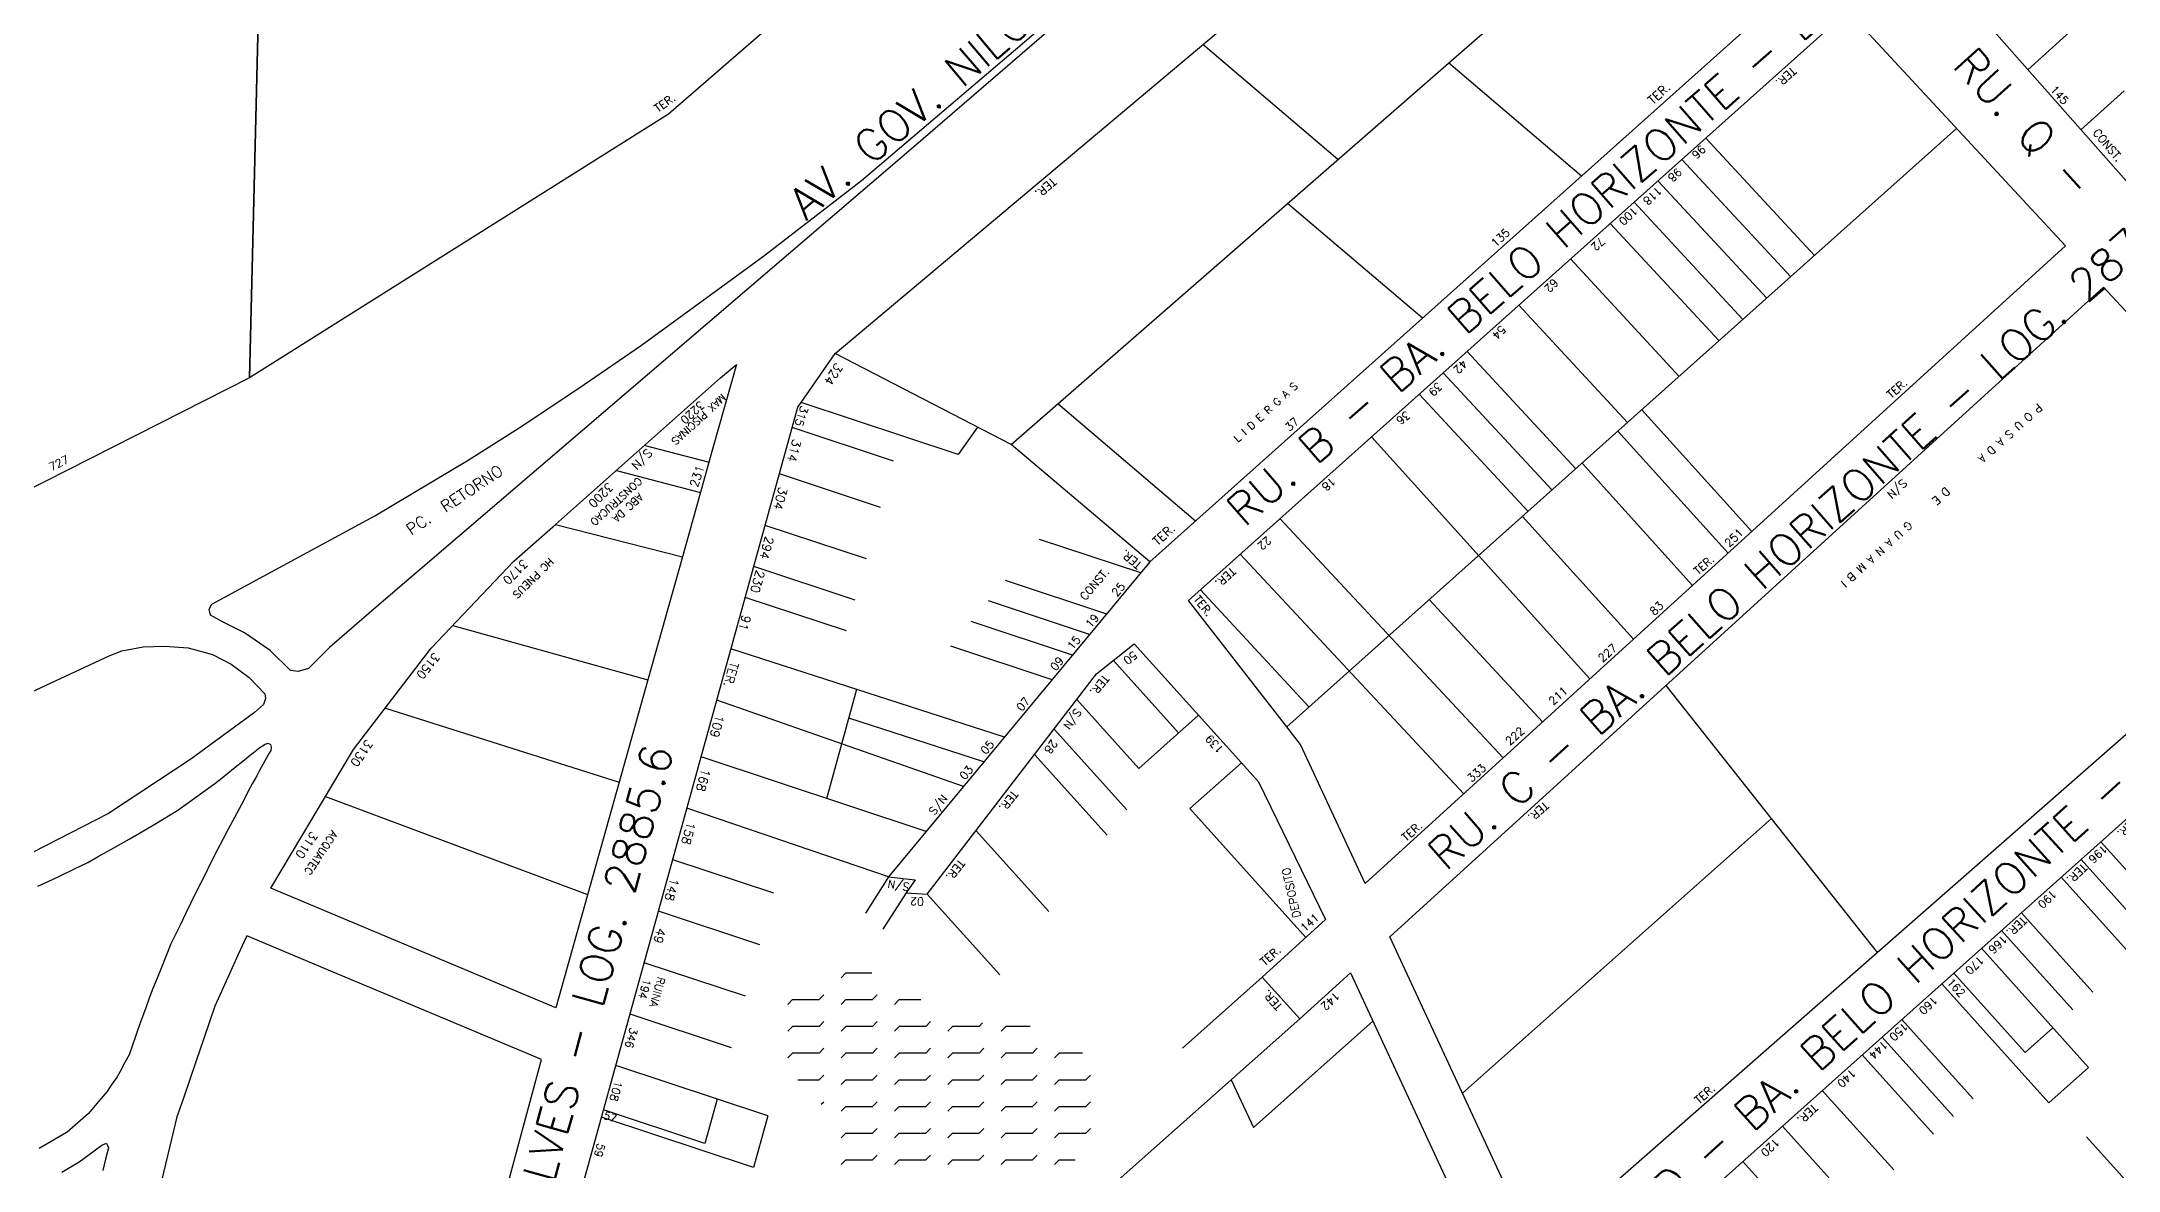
# Model space of a CAD drawing. Extents: x 714896 to 749292, y 8417558 to 8447149.
# Drawn here: x 741279.3 to 741668.5, y 8428013 to 8428224.5 of the extents above; entities that cross this region are included whole.
import ezdxf

# ---------------------------------------------------------------- set-up
doc = ezdxf.new("R2010")
doc.units = 0
doc.header["$MEASUREMENT"] = 0
for name, color, linetype in [('LOTE', 7, 'CONTINUOUS'), ('NUM-PORTA', 7, 'CONTINUOUS'), ('QUADRA', 6, 'CONTINUOUS'), ('REFERENCIA', 7, 'CONTINUOUS'), ('TEXTO', 7, 'CONTINUOUS'), ('TEXTODERUA', 3, 'CONTINUOUS')]:
    doc.layers.add(name, color=color, linetype=linetype)
doc.styles.add('ROMANS', font='ROMANS.SHX', dxfattribs={"height": 1.5})

msp = doc.modelspace()

# ---------------------------------------------------------------- hatches: boundary and pattern name
at = {"layer": 'REFERENCIA'}
h = msp.add_hatch(dxfattribs=at)
h.set_pattern_fill('FLEX', color=120, scale=20, style=0)
edge = h.paths.add_edge_path()
edge.add_spline(control_points=[(741478.63, 8428017.63), (741478.92, 8428022), (741479.51, 8428030.84), (741467.15, 8428042.36), (741449.2, 8428038.24), (741436.98, 8428052.92), (741417.77, 8428048.87), (741416.4, 8428031.2), (741436.38, 8428019.63), (741411.27, 8428001.87), (741400.83, 8427980.99), (741398.81, 8427957.6), (741390.22, 8427935.82), (741403.46, 8427916.13), (741424.87, 8427921.19), (741430.21, 8427946.65), (741455.04, 8427951.85), (741482.44, 8427966.34), (741467.3, 8427985.19), (741455.07, 8428006.92), (741471.02, 8428014.17), (741478.63, 8428017.63)], knot_values=[0, 0, 0, 0, 12.650617, 25.524357, 43.91651, 61.142529, 76.791258, 89.306911, 104.490767, 129.449648, 151.564574, 179.187198, 197.641892, 220.213699, 232.45764, 254.665076, 285.381719, 307.958824, 324.230774, 347.410313, 368.54614, 368.54614, 368.54614, 368.54614], degree=3, periodic=0)
h.paths.add_polyline_path([(741426.6, 8427982.43), (741444.27, 8427982.43), (741444.27, 8427985.43), (741426.6, 8427985.43)], flags=24)

# ---------------------------------------------------------------- linework, layer by layer
at = {"layer": 'LOTE', "color": 7}
for p, q in [((741651.51, 8428219.17, 539.04), (741660.76, 8428227.51, 540.2)), ((741661.46, 8428207.92, 539.04), (741669.57, 8428215.26, 540.59)), ((741438, 8428068), (741433.66, 8428061.2)), ((741441.28, 8428065.02), (741436.94, 8428058.22))]:
    msp.add_line(p, q, dxfattribs=at)
at = {"layer": 'LOTE'}
for points in [[(741461, 8428149), (741573.17, 8428246.82)], [(741522.2, 8428202.37), (741496.91, 8428223.89)], [(741567.89, 8428199.27), (741542.97, 8428220.48)], [(741638.17, 8428208.16), (741512.64, 8428096.09)], [(741611.56, 8428184.39), (741591.16, 8428206.39)], [(741607.09, 8428180.4), (741586.69, 8428202.39)], [(741602.61, 8428176.4), (741582.21, 8428198.39)], [(741538.06, 8428172.62), (741512.77, 8428194.15)], [(741598.14, 8428172.4), (741577.74, 8428194.4)], [(741593.67, 8428168.4), (741573.27, 8428190.4)], [(741586.21, 8428161.74), (741565.81, 8428183.74)], [(741576.51, 8428153.08), (741556.11, 8428175.07)], [(741487, 8428127), (741461, 8428149), (741428, 8428166)], [(741566.82, 8428144.42), (741546.42, 8428166.41)], [(741562.35, 8428140.42), (741541.95, 8428162.42)], [(741451.07, 8428147.13), (741421.61, 8428156.88)], [(741495.56, 8428134.64), (741469.74, 8428156.62)], [(741557.87, 8428136.42), (741537.47, 8428158.42)], [(741438.92, 8428145.87), (741419.94, 8428152.15)], [(741454.67, 8428152.26), (741451.07, 8428147.13)], [(741569.47, 8428105.08), (741528.52, 8428150.42)], [(741436.53, 8428137.19), (741417.54, 8428143.48)], [(741433.86, 8428127.56), (741414.87, 8428133.84)], [(741553.2, 8428090.27), (741511.37, 8428135.1)], [(741485.28, 8428124.93), (741466.29, 8428131.21)], [(741545.81, 8428083.54), (741503.91, 8428128.44)], [(741431.73, 8428119.85), (741412.74, 8428126.13)], [(741478.89, 8428117.23), (741459.9, 8428123.52)], [(741516.86, 8428099.78), (741496.46, 8428121.77)], [(741430.13, 8428114.06), (741411.14, 8428120.35)], [(741475.7, 8428113.39), (741456.71, 8428119.67)], [(741472.5, 8428109.54), (741453.51, 8428115.83)], [(741459.72, 8428094.16), (741408.48, 8428110.71)], [(741468.67, 8428104.93), (741449.68, 8428111.21)], [(741452.06, 8428084.92), (741405.81, 8428101.07)], [(741432.02, 8428103.1), (741426.36, 8428082.63)], [(741623.38, 8428053.85), (741583.72, 8428103.85)], [(741455.89, 8428089.54), (741430.54, 8428097.73)], [(741496.11, 8428098.27), (741484.91, 8428088.32)], [(741445.03, 8428076.46), (741402.88, 8428090.47)], [(741504.13, 8428089.35), (741494.49, 8428080.79)], [(741438, 8428068), (741400.22, 8428080.83)], [(741516.22, 8428056.62), (741494.49, 8428080.79)], [(741545.57, 8428027.47), (741603.5, 8428078.92)], [(741416.54, 8428064.91), (741397.55, 8428071.19)], [(741413.88, 8428055.27), (741394.89, 8428061.55)], [(741411.21, 8428045.63), (741392.23, 8428051.91)], [(741408.55, 8428035.99), (741389.56, 8428042.28)], [(741469.32, 8428000.74), (741515.12, 8428041.42)], [(741506.39, 8428021.06), (741528.78, 8428040.94)], [(741415.38, 8428023.21), (741386.9, 8428032.64)], [(741403.59, 8428018.06), (741384.6, 8428024.35)], [(741405.88, 8428026.35), (741403.59, 8428018.06)], [(741415.38, 8428023.21), (741412.71, 8428013.57)], [(741412.71, 8428013.57), (741384.23, 8428023)]]:
    msp.add_lwpolyline(points, dxfattribs=at)
at = {"layer": 'LOTE', "elevation": 541.3}
for points in [[(741599.8, 8428132.68), (741579.18, 8428155.5)], [(741595.36, 8428128.64), (741574.71, 8428151.51)], [(741588.7, 8428122.58), (741567.99, 8428145.51)], [(741577.61, 8428112.49), (741556.8, 8428135.52)], [(741560.6, 8428097.01), (741539.34, 8428119.93)], [(741492.37, 8428094.96), (741480.16, 8428108.53)], [(741484.91, 8428088.32), (741473.32, 8428101.21)], [(741482.65, 8428080.54), (741469.05, 8428095.66)], [(741478.99, 8428075.78), (741465.39, 8428090.91)], [(741468.02, 8428061.52), (741454.41, 8428076.64)], [(741458.87, 8428049.63), (741445.27, 8428064.75)], [(741493.1, 8428035.91), (741508.06, 8428049.19)]]:
    msp.add_lwpolyline(points, dxfattribs=at)
at = {"layer": 'LOTE', "color": 7}
for points in [[(741392.16, 8428148.88), (741404.36, 8428145.7)], [(741387.02, 8428144.12), (741402.76, 8428140.02)], [(741375.6, 8428133.99), (741399.37, 8428127.92)], [(741356.34, 8428115.1), (741392.9, 8428104.89)], [(741343.71, 8428099.62), (741387.53, 8428085.74)], [(741332.5, 8428083.05), (741381.61, 8428064.66)]]:
    msp.add_lwpolyline(points, dxfattribs=at)
at = {"layer": 'LOTE', "color": 7, "linetype": 'CONTINUOUS', "flags": 128}
for points in [[(741678.62, 8428059.71), (741665.24, 8428074.58)], [(741674.89, 8428056.39), (741661.51, 8428071.26)], [(741671.16, 8428053.06), (741657.78, 8428067.93)], [(741663.7, 8428046.4), (741650.32, 8428061.27)], [(741662.92, 8428032.31), (741642.86, 8428054.61)], [(741659.97, 8428043.07), (741646.59, 8428057.94)], [(741655.46, 8428025.65), (741635.4, 8428047.95)], [(741651.01, 8428035.08), (741637.64, 8428049.95)], [(741641.31, 8428026.43), (741627.94, 8428041.3)], [(741651.01, 8428035.08), (741656.23, 8428039.74)], [(741637.58, 8428023.1), (741624.21, 8428037.97)], [(741633.85, 8428019.77), (741620.48, 8428034.64)], [(741655.46, 8428025.65), (741662.92, 8428032.31)], [(741626.39, 8428013.11), (741613.01, 8428027.98)], [(741618.93, 8428006.45), (741605.55, 8428021.32)], [(741675.87, 8428004.45), (741662.5, 8428019.32)], [(741618.15, 8427992.36), (741598.09, 8428014.66)]]:
    msp.add_lwpolyline(points, dxfattribs=at)
at = {"layer": 'LOTE', "flags": 128}
msp.add_lwpolyline([(741502.25, 8428029.95), (741506.39, 8428021.06)], dxfattribs=at)
at = {"layer": 'QUADRA', "color": 6, "linetype": 'CONTINUOUS', "elevation": 540.75}
for points in [[(741588.57, 8428382.19), (741559.04, 8428355.21), (741526.55, 8428325.54), (741470.45, 8428274.31), (741445.75, 8428253.4), (741418.29, 8428229.56), (741396.78, 8428210.89), (741318.21, 8428161.48), (741321.01, 8428274.26), (741239.92, 8428270.18), (741256.44, 8428298.25), (741298.44, 8428372.61), (741406.21, 8428469.61), (741489.52, 8428544.64), (741567.75, 8428416.34), (741588.57, 8428382.19)], [(741318.21, 8428161.48), (741245.76, 8428124.77), (741118.92, 8428092.23), (741062.68, 8428082.59), (741058.86, 8428141.45), (741116.79, 8428145.06), (741116.32, 8428156.77), (741058.11, 8428153.15), (741054.22, 8428213.02), (741113.91, 8428216.74), (741113.43, 8428228.73), (741053.44, 8428225), (741049.53, 8428285.36), (741169.3, 8428292.82), (741171.52, 8428258.56), (741183.41, 8428260.58), (741181.27, 8428293.57), (741256.44, 8428298.25), (741239.92, 8428270.18), (741321.01, 8428274.26), (741318.21, 8428161.48)]]:
    msp.add_lwpolyline(points, close=True, dxfattribs=at)
at = {"layer": 'QUADRA', "color": 6}
for points in [[(741644.26, 8428227.38), (741631.89, 8428241.46), (741651.94, 8428259.05), (741675.56, 8428280.04), (741710.95, 8428311.06), (741750.57, 8428345.98), (741765.43, 8428359.22), (741787.8, 8428334.33), (741805.55, 8428314.49), (741781.1, 8428292.95), (741741, 8428257.49), (741703.38, 8428224.24), (741682.05, 8428205.21), (741671.8, 8428196.22), (741644.26, 8428227.38)], [(741329.3, 8428107.02), (741327.36, 8428106.49), (741325.92, 8428106.64), (741322.1, 8428110.4), (741317.3, 8428113.71), (741313.17, 8428115.77), (741310.96, 8428116.99), (741310.67, 8428118.14), (741311.19, 8428119.07), (741341.75, 8428135.61), (741359.22, 8428146.03), (741368.8, 8428152.09), (741379.98, 8428159.54), (741391.69, 8428167.62), (741414.6, 8428184.29), (741432.94, 8428198.41), (741504.88, 8428259.68), (741505.37, 8428259.76), (741505.72, 8428259.36), (741505.62, 8428258.92), (741442.71, 8428204.71), (741341.63, 8428118.22), (741333.22, 8428110.93), (741329.3, 8428107.02)], [(741409.49, 8428163.99), (741405.03, 8428148.1), (741399.37, 8428127.92), (741392.9, 8428104.89), (741387.53, 8428085.74), (741375.66, 8428043.48), (741322.24, 8428065.88), (741337.75, 8428091.83), (741352.27, 8428110.83), (741367.8, 8428127.1), (741375.6, 8428133.99), (741406.49, 8428161.5), (741409.49, 8428163.99)], [(741757.48, 8428078.21), (741581.66, 8427919.29), (741565.18, 8427985.29), (741718.22, 8428121.86), (741757.48, 8428078.21)]]:
    msp.add_lwpolyline(points, close=True, dxfattribs=at)
at = {"layer": 'QUADRA'}
for points in [[(741340, 8427863), (741421, 8428156), (741421.61, 8428156.88), (741428, 8428166), (741564.22, 8428280.45)], [(741612.63, 8428239.25), (741487, 8428127), (741438, 8428068), (741443.02, 8428067.44), (741441.28, 8428065.02), (741445.27, 8428064.75), (741477, 8428106), (741484.07, 8428111.65), (741504.13, 8428089.35), (741507.34, 8428085.78), (741519.92, 8428059.99), (741508.06, 8428049.19), (741515.12, 8428041.42), (741524.56, 8428050.01), (741551.9, 8427991.21)]]:
    msp.add_lwpolyline(points, dxfattribs=at)
for points in [[(741658.57, 8428186.17), (741527.32, 8428066.72), (741515.22, 8428092.78), (741512.64, 8428096.09), (741494.22, 8428119.78), (741617.77, 8428230.16), (741658.57, 8428186.17)], [(741559.38, 8427997.76), (741531.96, 8428056.74), (741665.71, 8428178.47), (741710.49, 8428130.19)]]:
    msp.add_lwpolyline(points, close=True, dxfattribs=at)
at = {"layer": 'QUADRA', "color": 6, "linetype": 'CONTINUOUS'}
msp.add_lwpolyline([(741272.9, 8428100.51), (741291.91, 8428109.42), (741294.31, 8428110.32), (741298.31, 8428111.1), (741302.37, 8428111.18), (741306.75, 8428110.89), (741311.33, 8428109.66), (741314.83, 8428107.82), (741318.16, 8428105.36), (741321.09, 8428102.3), (741321.23, 8428101.41), (741320.88, 8428100.3), (741319.17, 8428098.81), (741307.27, 8428090.02), (741291.79, 8428079.89), (741291.79, 8428079.89), (741277.67, 8428072.62)], dxfattribs=at)
at = {"layer": 'QUADRA', "color": 6}
for points in [[(741278.59, 8428066.26), (741281.31, 8428067.5), (741282.78, 8428068.21), (741285.29, 8428069.42), (741287.94, 8428070.7), (741289.9, 8428071.79), (741292.83, 8428073.43), (741295.71, 8428075.04), (741298.38, 8428076.64), (741300.48, 8428077.89), (741304.78, 8428080.5), (741308.34, 8428083.05), (741311.72, 8428085.47), (741313.11, 8428086.53), (741315.24, 8428088.27), (741317.28, 8428089.93), (741318.13, 8428090.61), (741318.91, 8428091.23), (741318.91, 8428091.23), (741319.57, 8428091.75), (741320, 8428092.09), (741321.15, 8428092.88), (741321.75, 8428093.04), (741322.18, 8428092.8), (741322.29, 8428092.31), (741322.23, 8428091.69), (741321.95, 8428091.19), (741321.13, 8428089.7), (741320.08, 8428087.78), (741319.59, 8428086.89), (741318.76, 8428085.39), (741318.02, 8428084.04), (741317.28, 8428082.64), (741316.65, 8428081.45), (741315.79, 8428079.83), (741314.24, 8428076.9), (741313.28, 8428075.09), (741312.14, 8428072.89), (741310.94, 8428070.53), (741309.84, 8428068.33), (741308.32, 8428065.33), (741307.19, 8428063), (741306.32, 8428061.21), (741305.22, 8428058.93), (741304.38, 8428057.19), (741303.52, 8428055.42), (741302.58, 8428053.08), (741301.75, 8428051.03), (741300.93, 8428049.01), (741300.15, 8428047.07), (741299.46, 8428045.3), (741298.72, 8428043.25), (741297.89, 8428040.95), (741297.28, 8428039.22), (741296.82, 8428037.93), (741295.67, 8428034.67), (741294.9, 8428033.25), (741293.98, 8428031.55), (741293.41, 8428030.56), (741292.33, 8428028.95), (741291.55, 8428027.79), (741289.97, 8428025.92), (741288.05, 8428023.66), (741284.08, 8428020.16), (741278.8, 8428017.1)], [(741365.22, 8428005.03), (741369.59, 8428021.32), (741372.94, 8428033.78), (741354.67, 8428041.44), (741333.51, 8428050.31), (741317.72, 8428056.94), (741316.08, 8428053.31), (741314.52, 8428049.85), (741311.77, 8428043.76), (741309.7, 8428037.73), (741308.25, 8428033.52), (741305.78, 8428026.35), (741304.63, 8428023.02), (741303.24, 8428017.28), (741301.72, 8428011.03)], [(741283.06, 8428012.67), (741286.31, 8428014.64), (741288.17, 8428015.97), (741290.59, 8428017.71), (741291.43, 8428018.11), (741291.79, 8428017.23), (741291.56, 8428016.28), (741291.27, 8428015.13), (741290.74, 8428012.99)]]:
    msp.add_lwpolyline(points, dxfattribs=at)

# ---------------------------------------------------------------- texts
at = {"layer": 'NUM-PORTA', "color": 7, "style": 'ROMANS'}
for s, height, rotation, p in [('145', 1.521, 312.1126, (741655.58, 8428215.4)), ('96', 1.497, 223.0912, (741590.28, 8428205.19, -538.92)), ('98', 1.497, 223.0912, (741585.81, 8428200.89, -538.92)), ('118', 1.497, 223.0919, (741582.09, 8428197.41)), ('100', 1.497, 223.0919, (741577.56, 8428193.62)), ('135', 1.497, 43.0919, (741551.79, 8428185.86)), ('72', 1.497, 223.0919, (741571.42, 8428187.95)), ('62', 1.497, 225.8183, (741562.6, 8428180.2)), ('54', 1.497, 225.8183, (741552.78, 8428171.42)), ('324', 1.662, 237.4953, (741428.15, 8428164.43)), ('42', 1.497, 225.8183, (741545.57, 8428164.99)), ('39', 1.497, 225.8183, (741540.87, 8428160.76)), ('3220', 1.5, 222.448, (741402.65, 8428157.25)), ('315', 1.5, 251.866, (741421.59, 8428156.36)), ('37', 1.497, 43.0919, (741513.17, 8428151.35)), ('36', 1.497, 219.4851, (741534.99, 8428155.36)), ('S/N', 1.6, 225.5929, (741392.76, 8428148.38)), ('314', 1.664, 255.0229, (741420.07, 8428150.12)), ('727', 1.5, 25.6878, (741281.1, 8428144, 540.75)), ('231', 1.6, 71.5793, (741402.21, 8428140.83)), ('3200', 1.6, 225.5929, (741385.45, 8428142)), ('304', 1.669, 254.7241, (741417.49, 8428141.14)), ('S/N', 1.499, 223.6754, (741628.01, 8428142.63, 541.3)), ('251', 1.499, 43.6754, (741595.56, 8428129.65, 541.3)), ('294', 1.67, 254.6745, (741414.93, 8428131.92)), ('3170', 1.6, 225.5929, (741369.43, 8428127.61)), ('230', 1.671, 254.5734, (741413.23, 8428125.58)), ('91', 1.672, 254.5291, (741410.63, 8428117.17)), ('83', 1.499, 43.6754, (741581.54, 8428116.87, 541.3)), ('3150', 1.6, 231.5943, (741352.82, 8428110.16)), ('50', 1.499, 217.9957, (741483.89, 8428110.41, 541.3)), ('227', 1.499, 41.3967, (741571.8, 8428108.11, 541.3)), ('211', 1.499, 41.3961, (741562.55, 8428100.08, 541.3)), ('109', 1.669, 254.6373, (741405.63, 8428098.49)), ('S/N', 1.499, 234.4375, (741473.08, 8428099.69, 541.3)), ('3130', 1.6, 236.2326, (741340.13, 8428093.89)), ('28', 1.499, 234.4375, (741468.6, 8428093.85, 541.3)), ('222', 1.499, 41.3992, (741554.44, 8428092.56, 541.3)), ('168', 1.671, 254.5455, (741403.05, 8428088.4)), ('333', 1.499, 41.3992, (741547.27, 8428085.62, 541.3)), ('158', 1.668, 254.6434, (741400.27, 8428078.42)), ('3110', 1.6, 236.2326, (741329.83, 8428076.66)), ('148', 1.671, 254.4948, (741397.16, 8428067.89)), ('49', 1.658, 254.8068, (741394.66, 8428058.52)), ('194', 1.475, 254.425, (741392.1, 8428048.99)), ('346', 1.495, 254.4203, (741389.6, 8428039.89)), ('108', 1.497, 254.4186, (741386.73, 8428029.91)), ('57', 1.4, 341.9299, (741384.48, 8428022.72)), ('59', 1.497, 254.44, (741383.49, 8428018.2)), ('120', 1.5, 223.3899, (741604.14, 8428019.17))]:
    msp.add_text(s, height=height, rotation=rotation, dxfattribs=at).set_placement(p)
at = {"layer": 'NUM-PORTA', "style": 'ROMANS'}
for s, height, rotation, p in [('18', 1.497, 222.0843, (741520.97, 8428142.98, 541.3)), ('22', 1.497, 222.0843, (741508.92, 8428131.9, 541.3)), ('25', 1.5, 49.6942, (741480.82, 8428120.38)), ('19', 1.5, 49.6942, (741475.91, 8428114.49)), ('15', 1.5, 49.6942, (741472.48, 8428110.39)), ('09', 1.5, 49.6942, (741469.32, 8428106.46)), ('07', 1.5, 49.6942, (741462.97, 8428098.88)), ('05', 1.5, 49.6942, (741456.26, 8428090.8)), ('139', 1.497, 133.2798, (741500.96, 8428091.99, 541.3)), ('03', 1.5, 49.6942, (741452.32, 8428086.06)), ('S/N', 1.5, 51.1469, (741446.6, 8428079.43)), ('196', 1.5, 223.3899, (741665.57, 8428074.13)), ('S/N', 1.5, 170.3702, (741442.06, 8428066.78)), ('02', 1.5, 177.2501, (741444.67, 8428064.08)), ('190', 1.5, 223.3899, (741656.07, 8428065.66)), ('141', 1.501, 41.6587, (741515.98, 8428057.59)), ('166', 1.5, 223.3899, (741646.81, 8428057.19)), ('170', 1.5, 223.3899, (741642.45, 8428053.3)), ('162', 1.5, 312.1421, (741636.27, 8428048.19)), ('142', 1.499, 223.2378, (741521.72, 8428046.58)), ('160', 1.5, 223.3899, (741633.75, 8428045.77)), ('150', 1.5, 223.3899, (741628.24, 8428040.85)), ('144', 1.5, 223.3899, (741624.42, 8428037.44)), ('140', 1.5, 223.3899, (741618.44, 8428032.13))]:
    msp.add_text(s, height=height, rotation=rotation, dxfattribs=at).set_placement(p)
at = {"layer": 'TEXTO', "style": 'ROMANS'}
for s, height, rotation, p in [('TER.', 1.497, 222.0833, (741607.26, 8428219.81)), ('TER.', 1.5, 35.7508, (741394.8, 8428211.12)), ('TER.', 1.646, 42.6218, (741581.27, 8428212.53, 541.3)), ('CONST.', 1.519, 309.9885, (741663.6, 8428207.35)), ('TER.', 1.519, 220.8037, (741468.58, 8428199.09)), ('L I D E R G A S', 1.4, 42.6218, (741503.48, 8428149.3, 541.3)), ('TER.', 1.499, 41.6156, (741625.93, 8428157.51, 541.3)), ('P O U S A D A      D E     G U A N A M B I', 1.5015, 222.142, (741653.41, 8428156.77)), ('PC.  RETORNO', 2.1527, 33.6624, (741348.55, 8428131.9)), ('TER.', 1.646, 42.6218, (741488.45, 8428129.92, 541.3)), ('TER.', 1.5, 140.3038, (741485.63, 8428126.69)), ('CONST.', 1.5, 49.2797, (741474.86, 8428119.65)), ('TER.', 1.497, 222.0843, (741502.2, 8428126.07, 541.3)), ('TER.', 1.499, 41.6156, (741589.75, 8428124.45, 541.3)), ('TER.', 1.497, 308.6803, (741495.09, 8428119.96, 541.3)), ('TER.', 1.671, 254.557, (741408.33, 8428108.37)), ('TER.', 1.497, 230.5467, (741478.31, 8428105.98, 541.3)), ('TER.', 1.497, 232.244, (741461.19, 8428084.33, 541.3)), ('TER.', 1.499, 221.623, (741560.87, 8428082.19)), ('TER.', 1.499, 41.623, (741535.03, 8428074.55)), ('TER.', 1.5, 223.3899, (741671.22, 8428079.23)), ('TER.', 1.497, 232.244, (741451.24, 8428071.39, 541.3)), ('TER.', 1.5, 223.3899, (741661.73, 8428070.61)), ('DEPOSITO', 1.501, 102.6266, (741515.28, 8428060.49)), ('TER.', 1.5, 223.3899, (741650.43, 8428060.68)), ('TER.', 1.501, 41.6587, (741508.51, 8428051.24)), ('TER.', 1.498, 131.6118, (741511.93, 8428043.82)), ('TER.', 1.499, 41.6149, (741589.9, 8428025.34)), ('TER.', 1.5, 223.3899, (741611.23, 8428025.59))]:
    msp.add_text(s, height=height, rotation=rotation, dxfattribs=at).set_placement(p)
at = {"layer": 'TEXTO', "color": 7, "style": 'ROMANS'}
for s, height, rotation, p in [('MAX PISCINAS', 1.4, 222.448, (741406.73, 8428158.55)), ('CONSTRUCAO', 1.4, 222.448, (741391.05, 8428142.97)), ('ABC DA', 1.4, 222.448, (741391.21, 8428139.97)), ('HC PNEUS', 1.4, 224.5873, (741374.4, 8428127.88)), ('ACQUATEC', 1.4, 236.2326, (741333.66, 8428076.78)), ('RUINA', 1.475, 254.425, (741394.75, 8428049.38))]:
    msp.add_text(s, height=height, rotation=rotation, dxfattribs=at).set_placement(p)
at = {"layer": 'TEXTODERUA', "style": 'ROMANS'}
for s, rotation, p in [('AV. GOV. NILO COELHO / AV. DO TRABALHO', 40.34, (741422.55, 8428190.79)), ('RU. B - BA. BELO HORIZONTE - LOG. 2870.8', 41.0361, (741504.72, 8428133.32)), ('RU. Q -', 312.1242, (741637.18, 8428219.88)), ('RU. C - BA. BELO HORIZONTE - LOG. 2875.9', 41.5555, (741542.46, 8428068.88)), ('RU. D - BA. BELO HORIZONTE - LOG. 2876.7', 42.1201, (741571.67, 8427994.48)), ('RU. RODRIGUES ALVES - LOG. 2885.6', 74.4093, (741355.95, 8427941.6)), ('RU. E - BA. BELO HORIZONTE - LOG. 2880.5', 42.8757, (741598.56, 8427919.43))]:
    msp.add_text(s, height=6, rotation=rotation, dxfattribs=at).set_placement(p)

doc.saveas('drawing.dxf')
